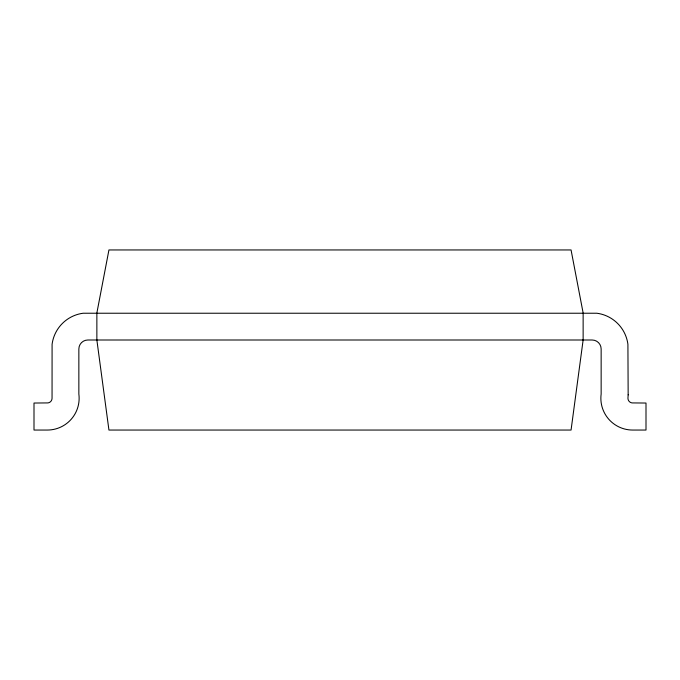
<?xml version="1.0" encoding="UTF-8"?>
<svg xmlns="http://www.w3.org/2000/svg" width="680" height="680" viewBox="0 0 680 680"><rect width="100%" height="100%" fill="white"/><g stroke="black" fill="none" stroke-linecap="round" stroke-linejoin="round"><path stroke-width="1.02" d="M628.159 394.868L627.946 398.293A4.717 4.717 0 0 0 632 402.917L646 403.036L646 430.049L632.663 430.049A31.798 31.798 0 0 1 601.145 394.034L601.145 349.001A9.002 9.002 0 0 0 592.144 340L87.856 340A9.002 9.002 0 0 0 78.855 349.001L78.855 394.034A31.798 31.798 0 0 1 47.336 430.049L34 430.049L34 403.036L47.999 402.917A4.717 4.717 0 0 0 52.054 398.293L52.088 344.293A36.074 36.074 0 0 1 83.147 313.233L596.853 313.233A36.074 36.074 0 0 1 627.912 344.293L628.159 394.868M583.134 340L571.064 430.049L108.936 430.049L96.866 340L96.866 312.987L108.936 249.951L571.064 249.951L583.134 312.987L583.134 340"/></g></svg>
